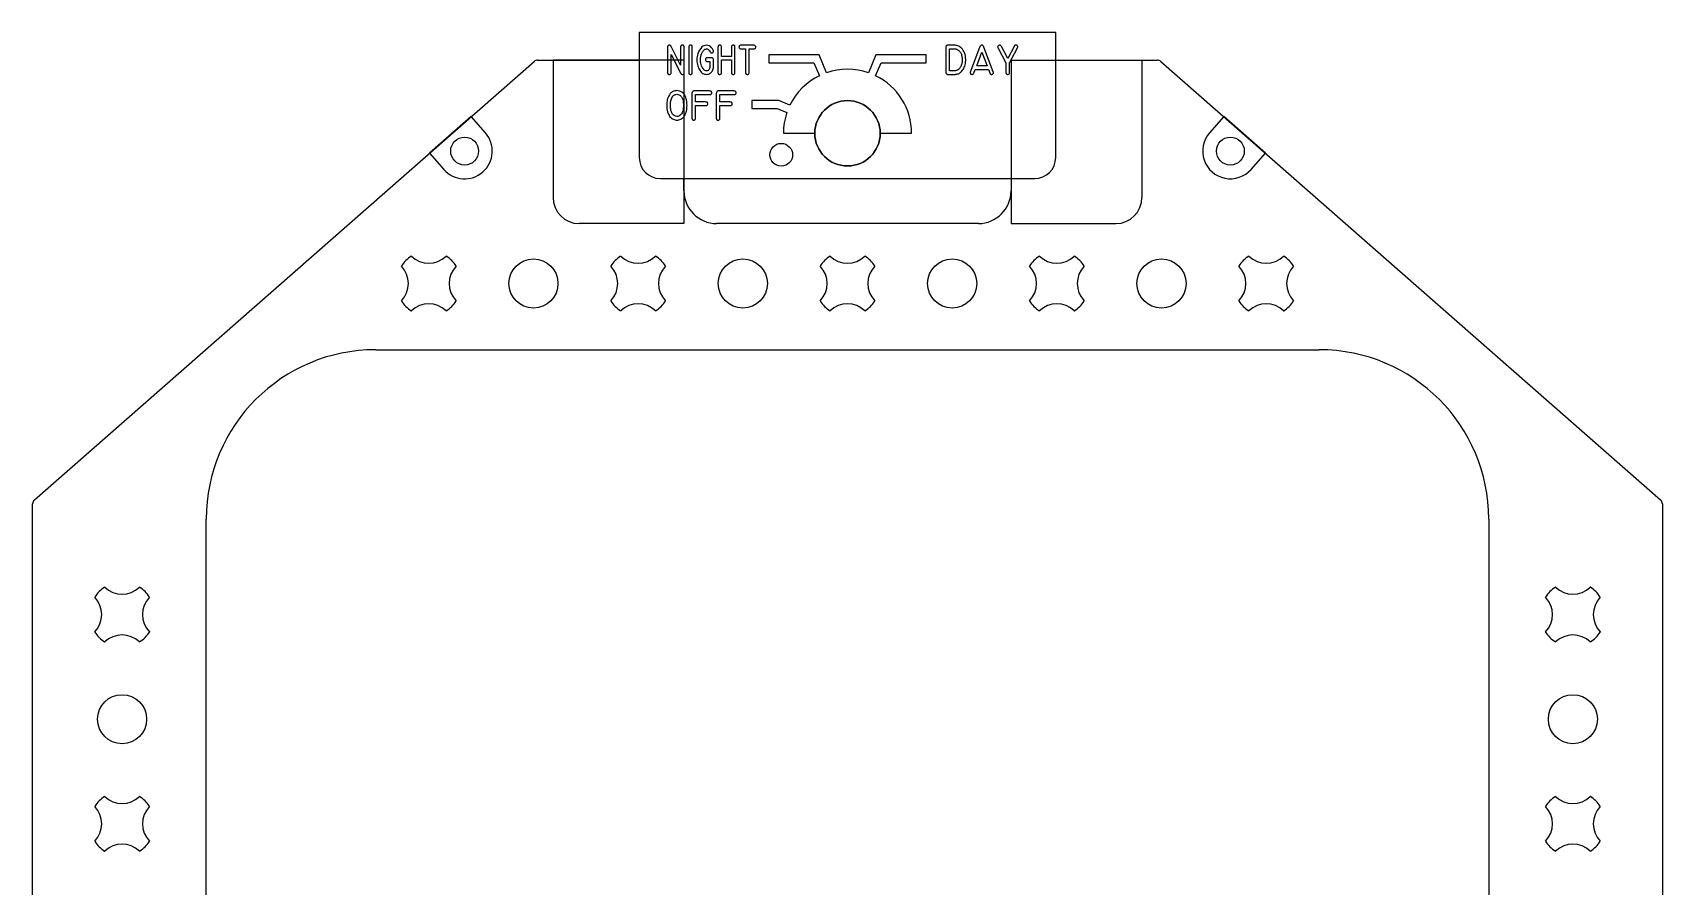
# Model space of a CAD drawing. Header units: inches. Extents: x 5.06 to 11.29, y 2.64 to 9.33.
# Drawn here: x 5.06 to 11.29, y 6.07 to 9.33 of the extents above; entities that cross this region are included whole.
import ezdxf

# ---------------------------------------------------------------- set-up
doc = ezdxf.new("R2010")
doc.units = ezdxf.units.IN
doc.header["$MEASUREMENT"] = 0

msp = doc.modelspace()

# ---------------------------------------------------------------- linework, layer by layer
at = {"color": 7, "linetype": 'Continuous', "lineweight": 25}
for p, q in [((7.3819, 9.3305), (7.3819, 8.8524)), ((8.9731, 9.3305), (7.3819, 9.3305)), ((7.8187, 9.2822), (7.7719, 9.2822)), ((8.5852, 9.2822), (8.5622, 9.2822)), ((8.9731, 8.8524), (8.9731, 9.3305)), ((5.0706, 7.5439), (6.9804, 9.2206)), ((6.9936, 9.2255), (7.3819, 9.2255)), ((7.4901, 9.2735), (7.4901, 9.1796)), ((7.5397, 9.2056), (7.5032, 9.2779)), ((7.5038, 9.1786), (7.5038, 9.2473)), ((7.5038, 9.2473), (7.5402, 9.1746)), ((7.5398, 9.2732), (7.5397, 9.2056)), ((7.5535, 9.1785), (7.5535, 9.2739)), ((7.5709, 9.2742), (7.5709, 9.1783)), ((7.5844, 9.1783), (7.5844, 9.2747)), ((7.6431, 9.2203), (7.6515, 9.2203)), ((7.6565, 9.2341), (7.6436, 9.2341)), ((7.6515, 9.2203), (7.6515, 9.2029)), ((7.6652, 9.1985), (7.6652, 9.2247)), ((7.6826, 9.2741), (7.6826, 9.1783)), ((7.6961, 9.2387), (7.6961, 9.2744)), ((7.7338, 9.2387), (7.6961, 9.2387)), ((7.6961, 9.1783), (7.6961, 9.2265)), ((7.6961, 9.2265), (7.7338, 9.2265)), ((7.7338, 9.2751), (7.7338, 9.2748)), ((7.7338, 9.2748), (7.7338, 9.2387)), ((7.7338, 9.2265), (7.7338, 9.179)), ((7.7473, 9.1788), (7.7473, 9.2744)), ((7.7712, 9.2684), (7.788, 9.2684)), ((7.788, 9.2684), (7.788, 9.18)), ((7.8018, 9.1792), (7.8018, 9.2684)), ((7.8018, 9.2684), (7.8184, 9.2684)), ((8.0695, 9.2455), (7.8764, 9.2455)), ((7.8764, 9.2455), (7.8764, 9.2155)), ((8.0978, 9.1772), (8.0695, 9.2455)), ((8.2856, 9.2455), (8.2572, 9.1772)), ((8.4786, 9.2455), (8.2856, 9.2455)), ((8.4786, 9.2155), (8.4786, 9.2455)), ((8.5533, 9.2735), (8.5533, 9.1808)), ((8.5671, 9.2684), (8.5857, 9.2684)), ((8.5671, 9.1844), (8.5671, 9.2684)), ((8.6837, 9.2769), (8.6478, 9.182)), ((8.6711, 9.203), (8.6909, 9.2554)), ((8.6909, 9.2554), (8.7106, 9.203)), ((8.7346, 9.1809), (8.6984, 9.2753)), ((8.7528, 9.2713), (8.7531, 9.2706)), ((8.7531, 9.2706), (8.7829, 9.2148)), ((8.7897, 9.2317), (8.7658, 9.2767)), ((8.814, 9.2774), (8.7897, 9.2317)), ((8.7967, 9.2148), (8.8257, 9.27)), ((8.8257, 9.27), (8.826, 9.2705)), ((8.9731, 9.2255), (9.3614, 9.2255)), ((9.3746, 9.2206), (11.2845, 7.5439)), ((7.8764, 9.2155), (8.0494, 9.2155)), ((8.0494, 9.2155), (8.0701, 9.1657)), ((8.285, 9.1657), (8.3056, 9.2155)), ((8.3056, 9.2155), (8.4786, 9.2155)), ((8.5619, 9.1706), (8.5856, 9.1706)), ((8.5856, 9.1844), (8.5671, 9.1844)), ((8.6605, 9.1754), (8.6659, 9.1893)), ((8.6659, 9.1893), (8.7162, 9.1893)), ((8.7106, 9.203), (8.6711, 9.203)), ((8.7162, 9.1893), (8.721, 9.1762)), ((8.7829, 9.2148), (8.7829, 9.1785)), ((8.7967, 9.179), (8.7967, 9.2148)), ((7.5257, 9.1088), (7.5257, 9.1088)), ((7.5832, 9.0979), (7.5832, 9.0048)), ((7.6499, 9.1073), (7.593, 9.1073)), ((7.5969, 9.0654), (7.5969, 9.0935)), ((7.5969, 9.0935), (7.6499, 9.0935)), ((7.6763, 9.0979), (7.6763, 9.0048)), ((7.743, 9.1073), (7.6861, 9.1073)), ((7.69, 9.0654), (7.69, 9.0935)), ((7.69, 9.0935), (7.743, 9.0935)), ((7.6347, 9.0654), (7.5969, 9.0654)), ((7.5969, 9.0048), (7.5969, 9.0516)), ((7.5969, 9.0516), (7.6341, 9.0516)), ((7.7278, 9.0654), (7.69, 9.0654)), ((7.69, 9.0048), (7.69, 9.0516)), ((7.69, 9.0516), (7.7272, 9.0516)), ((7.9147, 9.0706), (7.8119, 9.0706)), ((7.8119, 9.0706), (7.8119, 9.0406)), ((7.8119, 9.0406), (7.9087, 9.0406)), ((7.9087, 9.0406), (7.9459, 9.0253)), ((7.9573, 9.053), (7.9147, 9.0706)), ((7.9325, 8.9455), (8.0525, 8.9455)), ((8.3025, 8.9455), (8.4225, 8.9455)), ((7.4619, 8.7724), (8.8931, 8.7724)), ((7.5525, 8.7255), (7.5525, 8.7724)), ((8.8025, 8.7724), (8.8025, 8.7255)), ((8.6775, 8.6005), (7.6775, 8.6005)), ((6.5108, 8.4758), (6.5111, 8.4758)), ((6.6439, 8.4758), (6.6443, 8.4758)), ((7.3108, 8.4758), (7.3111, 8.4758)), ((7.4439, 8.4758), (7.4443, 8.4758)), ((8.1108, 8.4758), (8.1111, 8.4758)), ((8.2439, 8.4758), (8.2443, 8.4758)), ((8.9108, 8.4758), (8.9111, 8.4758)), ((9.0439, 8.4758), (9.0443, 8.4758)), ((9.7108, 8.4758), (9.7111, 8.4758)), ((9.8439, 8.4758), (9.8443, 8.4758)), ((6.473, 8.4381), (6.473, 8.4377)), ((6.682, 8.4381), (6.682, 8.4377)), ((7.273, 8.4381), (7.273, 8.4377)), ((7.482, 8.4381), (7.482, 8.4377)), ((8.073, 8.4381), (8.073, 8.4377)), ((8.282, 8.4381), (8.282, 8.4377)), ((8.873, 8.4381), (8.873, 8.4377)), ((9.082, 8.4381), (9.082, 8.4377)), ((9.673, 8.4381), (9.673, 8.4377)), ((9.882, 8.4381), (9.882, 8.4377)), ((6.473, 8.3049), (6.473, 8.3046)), ((6.682, 8.3049), (6.682, 8.3046)), ((7.273, 8.3049), (7.273, 8.3046)), ((7.482, 8.3049), (7.482, 8.3046)), ((8.073, 8.3049), (8.073, 8.3046)), ((8.282, 8.3049), (8.282, 8.3046)), ((8.873, 8.3049), (8.873, 8.3046)), ((9.082, 8.3049), (9.082, 8.3046)), ((9.673, 8.3049), (9.673, 8.3046)), ((9.882, 8.3049), (9.882, 8.3046)), ((6.5108, 8.2668), (6.5111, 8.2668)), ((6.6439, 8.2668), (6.6443, 8.2668)), ((7.3108, 8.2668), (7.3111, 8.2668)), ((7.4439, 8.2668), (7.4443, 8.2668)), ((8.1108, 8.2668), (8.1111, 8.2668)), ((8.2439, 8.2668), (8.2443, 8.2668)), ((8.9108, 8.2668), (8.9111, 8.2668)), ((9.0439, 8.2668), (9.0443, 8.2668)), ((9.7108, 8.2668), (9.7111, 8.2668)), ((9.8439, 8.2668), (9.8443, 8.2668)), ((6.3748, 8.118), (9.9802, 8.118)), ((5.0638, 2.6555), (5.0638, 7.5288)), ((11.2913, 7.5288), (11.2913, 2.6555)), ((5.7275, 3.8653), (5.7275, 7.4708)), ((10.6275, 7.4708), (10.6275, 3.8653)), ((5.3011, 7.1723), (5.3011, 7.1719)), ((5.3389, 7.2101), (5.3393, 7.2101)), ((5.472, 7.2101), (5.4724, 7.2101)), ((5.5102, 7.1723), (5.5102, 7.1719)), ((10.8449, 7.1723), (10.8449, 7.1719)), ((10.883, 7.2101), (10.8827, 7.2101)), ((11.0161, 7.2101), (11.0158, 7.2101)), ((11.0539, 7.1723), (11.0539, 7.1719)), ((5.3011, 7.0392), (5.3011, 7.0388)), ((5.5102, 7.0392), (5.5102, 7.0388)), ((10.8449, 7.0392), (10.8449, 7.0388)), ((11.0539, 7.0392), (11.0539, 7.0388)), ((5.3389, 7.001), (5.3393, 7.001)), ((5.472, 7.001), (5.4724, 7.001)), ((10.883, 7.001), (10.8827, 7.001)), ((11.0161, 7.001), (11.0158, 7.001)), ((5.3011, 6.3723), (5.3011, 6.3719)), ((5.3389, 6.4101), (5.3393, 6.4101)), ((5.472, 6.4101), (5.4724, 6.4101)), ((5.5102, 6.3723), (5.5102, 6.3719)), ((10.8449, 6.3723), (10.8449, 6.3719)), ((10.883, 6.4101), (10.8827, 6.4101)), ((11.0161, 6.4101), (11.0158, 6.4101)), ((11.0539, 6.3723), (11.0539, 6.3719)), ((5.3011, 6.2392), (5.3011, 6.2388)), ((5.5102, 6.2392), (5.5102, 6.2388)), ((10.8449, 6.2392), (10.8449, 6.2388)), ((11.0539, 6.2392), (11.0539, 6.2388)), ((5.3389, 6.201), (5.3393, 6.201)), ((5.472, 6.201), (5.4724, 6.201)), ((10.883, 6.201), (10.8827, 6.201)), ((11.0161, 6.201), (11.0158, 6.201))]:
    msp.add_line(p, q, dxfattribs=at)
at = {"color": 7, "linetype": 'Continuous'}
for p, q in [((7.5525, 9.2255), (7.0525, 9.2255)), ((7.0525, 9.2255), (7.0525, 8.7005)), ((7.5525, 9.2255), (7.5525, 8.6005)), ((8.8025, 9.2255), (9.3025, 9.2255)), ((8.8025, 9.2255), (8.8025, 8.6005)), ((9.3025, 9.2255), (9.3025, 8.7005)), ((6.7396, 9.0092), (6.5807, 8.8697)), ((6.7941, 8.9472), (6.7396, 9.0092)), ((9.6154, 9.0092), (9.561, 8.9472)), ((9.7743, 8.8697), (9.6154, 9.0092)), ((6.5807, 8.8697), (6.6351, 8.8077)), ((9.7199, 8.8077), (9.7743, 8.8697)), ((7.5525, 8.6005), (7.1525, 8.6005)), ((8.8025, 8.6005), (9.2025, 8.6005))]:
    msp.add_line(p, q, dxfattribs=at)
for centre, radius in [((8.1775, 8.9455), 0.125), ((7.9245, 8.8633), 0.0435), ((6.9775, 8.3713), 0.0938), ((7.7775, 8.3713), 0.0938), ((8.5775, 8.3713), 0.0938), ((9.3775, 8.3713), 0.0938), ((5.4056, 6.7055), 0.0938), ((10.9494, 6.7055), 0.0938)]:
    msp.add_circle(centre, radius, dxfattribs=at)
at = {"color": 7, "linetype": 'Continuous', "lineweight": 25}
for centre in [(6.7146, 8.8774), (9.6404, 8.8774)]:
    msp.add_circle(centre, 0.0533, dxfattribs=at)
for centre, radius, start, end in [((6.9936, 9.2055), 0.02, 90, 131.28125), ((9.3614, 9.2055), 0.02, 48.71875, 90), ((8.1775, 8.9455), 0.245, 116.0101, 153.9899), ((8.1775, 8.9455), 0.245, 71.0101, 108.9899), ((8.1775, 8.9455), 0.245, 360, 63.9899), ((8.1775, 8.9455), 0.125, 360, 180), ((8.1775, 8.9455), 0.245, 161.0101, 180), ((8.1775, 8.9455), 0.125, 180, 360), ((7.4619, 8.8524), 0.08, 180, 270), ((8.8931, 8.8524), 0.08, 270, 360), ((7.6775, 8.7255), 0.125, 180, 270), ((8.6775, 8.7255), 0.125, 270, 0), ((6.5775, 8.3713), 0.124, 122.55693, 147.44307), ((6.5775, 8.5453), 0.0961, 226.28341, 313.71659), ((6.5775, 8.3713), 0.124, 32.55693, 57.44307), ((7.3775, 8.3713), 0.124, 122.55693, 147.44307), ((7.3775, 8.5453), 0.0961, 226.28341, 313.71659), ((7.3775, 8.3713), 0.124, 32.55693, 57.44307), ((8.1775, 8.3713), 0.124, 122.55693, 147.44307), ((8.1775, 8.5453), 0.0961, 226.28341, 313.71659), ((8.1775, 8.3713), 0.124, 32.55693, 57.44307), ((8.9775, 8.3713), 0.124, 122.55693, 147.44307), ((8.9775, 8.5453), 0.0961, 226.28341, 313.71659), ((8.9775, 8.3713), 0.124, 32.55693, 57.44307), ((9.7775, 8.3713), 0.124, 122.55693, 147.44307), ((9.7775, 8.5453), 0.0961, 226.28341, 313.71659), ((9.7775, 8.3713), 0.124, 32.55693, 57.44307), ((6.4036, 8.3713), 0.0961, 316.28341, 43.71659), ((6.7515, 8.3713), 0.0961, 136.28341, 223.71659), ((7.2036, 8.3713), 0.0961, 316.28341, 43.71659), ((7.5515, 8.3713), 0.0961, 136.28341, 223.71659), ((8.0036, 8.3713), 0.0961, 316.28341, 43.71659), ((8.3515, 8.3713), 0.0961, 136.28341, 223.71659), ((8.8036, 8.3713), 0.0961, 316.28341, 43.71659), ((9.1515, 8.3713), 0.0961, 136.28341, 223.71659), ((9.6036, 8.3713), 0.0961, 316.28341, 43.71659), ((9.9515, 8.3713), 0.0961, 136.28341, 223.71659), ((6.5775, 8.3713), 0.124, 212.55693, 237.44307), ((6.5775, 8.1974), 0.0961, 46.28341, 133.71659), ((6.5775, 8.3713), 0.124, 302.55693, 327.44307), ((7.3775, 8.3713), 0.124, 212.55693, 237.44307), ((7.3775, 8.1974), 0.0961, 46.28341, 133.71659), ((7.3775, 8.3713), 0.124, 302.55693, 327.44307), ((8.1775, 8.3713), 0.124, 212.55693, 237.44307), ((8.1775, 8.1974), 0.0961, 46.28341, 133.71659), ((8.1775, 8.3713), 0.124, 302.55693, 327.44307), ((8.9775, 8.3713), 0.124, 212.55693, 237.44307), ((8.9775, 8.1974), 0.0961, 46.28341, 133.71659), ((8.9775, 8.3713), 0.124, 302.55693, 327.44307), ((9.7775, 8.3713), 0.124, 212.55693, 237.44307), ((9.7775, 8.1974), 0.0961, 46.28341, 133.71659), ((9.7775, 8.3713), 0.124, 302.55693, 327.44307), ((6.3748, 7.4708), 0.6473, 90, 180), ((9.9802, 7.4708), 0.6473, 0, 90), ((5.0838, 7.5288), 0.02, 131.28125, 180), ((11.2713, 7.5288), 0.02, 0, 48.71875), ((5.4056, 7.1055), 0.124, 122.55693, 147.44307), ((5.2317, 7.1055), 0.0961, 316.28341, 43.71659), ((5.4056, 7.2795), 0.0961, 226.28341, 313.71659), ((5.4056, 7.1055), 0.124, 32.55693, 57.44307), ((5.5796, 7.1055), 0.0961, 136.28341, 223.71659), ((10.9494, 7.1055), 0.124, 122.55693, 147.44307), ((10.7754, 7.1055), 0.0961, 316.28341, 43.71659), ((10.9494, 7.2795), 0.0961, 226.28341, 313.71659), ((10.9494, 7.1055), 0.124, 32.55693, 57.44307), ((11.1234, 7.1055), 0.0961, 136.28341, 223.71659), ((5.4056, 7.1055), 0.124, 212.55693, 237.44307), ((5.4056, 7.1055), 0.124, 302.55693, 327.44307), ((10.9494, 7.1055), 0.124, 212.55693, 237.44307), ((10.9494, 7.1055), 0.124, 302.55693, 327.44307), ((5.4056, 6.9316), 0.0961, 46.28341, 133.71659), ((10.9494, 6.9316), 0.0961, 46.28341, 133.71659), ((5.4056, 6.3055), 0.124, 122.55693, 147.44307), ((5.2317, 6.3055), 0.0961, 316.28341, 43.71659), ((5.4056, 6.4795), 0.0961, 226.28341, 313.71659), ((5.4056, 6.3055), 0.124, 32.55693, 57.44307), ((5.5796, 6.3055), 0.0961, 136.28341, 223.71659), ((10.9494, 6.3055), 0.124, 122.55693, 147.44307), ((10.7754, 6.3055), 0.0961, 316.28341, 43.71659), ((10.9494, 6.4795), 0.0961, 226.28341, 313.71659), ((10.9494, 6.3055), 0.124, 32.55693, 57.44307), ((11.1234, 6.3055), 0.0961, 136.28341, 223.71659), ((5.4056, 6.3055), 0.124, 212.55693, 237.44307), ((5.4056, 6.1316), 0.0961, 46.28341, 133.71659), ((5.4056, 6.3055), 0.124, 302.55693, 327.44307), ((10.9494, 6.3055), 0.124, 212.55693, 237.44307), ((10.9494, 6.1316), 0.0961, 46.28341, 133.71659), ((10.9494, 6.3055), 0.124, 302.55693, 327.44307)]:
    msp.add_arc(centre, radius, start, end, dxfattribs=at)
at = {"color": 7, "linetype": 'Continuous'}
for centre, radius, start, end in [((6.7146, 8.8774), 0.1057, 221.28125, 41.28125), ((9.6404, 8.8774), 0.1058, 138.71875, 318.71875), ((7.1525, 8.7005), 0.1, 180, 270), ((9.2025, 8.7005), 0.1, 270, 0)]:
    msp.add_arc(centre, radius, start, end, dxfattribs=at)
at = {"color": 7, "linetype": 'Continuous', "lineweight": 25}
for points, knots in [([(7.4918, 9.2803), (7.4913, 9.2798), (7.4903, 9.2788), (7.4901, 9.2763), (7.4901, 9.2746), (7.4901, 9.2735)], [0, 0, 0, 0, 0.278797, 0.559117, 1, 1, 1, 1]), ([(7.4965, 9.2822), (7.4955, 9.2821), (7.4937, 9.2819), (7.4924, 9.2808), (7.4918, 9.2803)], [0, 0, 0, 0, 0.559515, 1, 1, 1, 1]), ([(7.5032, 9.2779), (7.5028, 9.2786), (7.502, 9.28), (7.4998, 9.2819), (7.4977, 9.2821), (7.4965, 9.2822)], [0, 0, 0, 0, 0.281336, 0.562554, 1, 1, 1, 1]), ([(7.5466, 9.2822), (7.5455, 9.2821), (7.5438, 9.2821), (7.5419, 9.281), (7.5398, 9.2784), (7.5398, 9.2755), (7.5398, 9.2732)], [0, 0, 0, 0, 0.250325, 0.375842, 0.501514, 1, 1, 1, 1]), ([(7.5535, 9.2739), (7.5535, 9.275), (7.5534, 9.2773), (7.5522, 9.2806), (7.5494, 9.2821), (7.5475, 9.2821), (7.5466, 9.2822)], [0, 0, 0, 0, 0.281314, 0.559848, 0.779179, 1, 1, 1, 1]), ([(7.5777, 9.2822), (7.577, 9.2822), (7.5755, 9.2822), (7.5733, 9.2813), (7.5711, 9.2787), (7.571, 9.276), (7.5709, 9.2742)], [0, 0, 0, 0, 0.187496, 0.374449, 0.561456, 1, 1, 1, 1]), ([(7.5844, 9.2747), (7.5843, 9.2758), (7.5843, 9.2779), (7.5829, 9.2808), (7.5803, 9.2821), (7.5786, 9.2821), (7.5777, 9.2822)], [0, 0, 0, 0, 0.280904, 0.559668, 0.77923, 1, 1, 1, 1]), ([(7.6385, 9.2822), (7.6349, 9.2818), (7.6286, 9.281), (7.6235, 9.2774), (7.6212, 9.2758)], [0, 0, 0, 0, 0.559516, 1, 1, 1, 1]), ([(7.6607, 9.27), (7.6573, 9.2738), (7.6512, 9.2805), (7.6423, 9.2817), (7.6385, 9.2822)], [0, 0, 0, 0, 0.5605982, 1, 1, 1, 1]), ([(7.6893, 9.2822), (7.6885, 9.2822), (7.687, 9.2821), (7.6848, 9.2813), (7.6827, 9.2785), (7.6827, 9.2759), (7.6826, 9.2741)], [0, 0, 0, 0, 0.187255, 0.374231, 0.560663, 1, 1, 1, 1]), ([(7.6961, 9.2744), (7.6961, 9.2755), (7.696, 9.2777), (7.6946, 9.2807), (7.6919, 9.2821), (7.6902, 9.2822), (7.6893, 9.2822)], [0, 0, 0, 0, 0.280909, 0.559794, 0.779342, 1, 1, 1, 1]), ([(7.7407, 9.2822), (7.7396, 9.2821), (7.7375, 9.2819), (7.7349, 9.2802), (7.7338, 9.2776), (7.7338, 9.276), (7.7338, 9.2751)], [0, 0, 0, 0, 0.280488, 0.559031, 0.77894, 1, 1, 1, 1]), ([(7.7473, 9.2744), (7.7473, 9.2755), (7.7472, 9.2777), (7.746, 9.2807), (7.7433, 9.2821), (7.7415, 9.2822), (7.7407, 9.2822)], [0, 0, 0, 0, 0.281253, 0.559407, 0.779031, 1, 1, 1, 1]), ([(7.7719, 9.2822), (7.7697, 9.2821), (7.7669, 9.282), (7.7643, 9.28), (7.7631, 9.2783), (7.7629, 9.2766), (7.7629, 9.2756)], [0, 0, 0, 0, 0.498728, 0.62418, 0.75005, 1, 1, 1, 1]), ([(7.8269, 9.275), (7.8268, 9.2762), (7.8266, 9.2785), (7.8236, 9.2818), (7.8206, 9.282), (7.8187, 9.2822)], [0, 0, 0, 0, 0.281267, 0.560176, 1, 1, 1, 1]), ([(8.5622, 9.2822), (8.5609, 9.2821), (8.5582, 9.2821), (8.5547, 9.28), (8.5533, 9.2767), (8.5533, 9.2746), (8.5533, 9.2735)], [0, 0, 0, 0, 0.281078, 0.55887, 0.778946, 1, 1, 1, 1]), ([(8.6133, 9.2709), (8.6087, 9.2746), (8.6004, 9.2812), (8.5899, 9.2819), (8.5852, 9.2822)], [0, 0, 0, 0, 0.558857, 1, 1, 1, 1]), ([(8.6905, 9.2822), (8.6896, 9.2821), (8.6879, 9.2821), (8.6852, 9.2802), (8.6842, 9.2781), (8.6837, 9.2769)], [0, 0, 0, 0, 0.279838, 0.559778, 1, 1, 1, 1]), ([(8.6984, 9.2753), (8.6976, 9.2774), (8.6965, 9.2803), (8.693, 9.2821), (8.6914, 9.2821), (8.6905, 9.2822)], [0, 0, 0, 0, 0.559188, 0.778987, 1, 1, 1, 1]), ([(8.7585, 9.2822), (8.7574, 9.2821), (8.7554, 9.2818), (8.7531, 9.2801), (8.7515, 9.2779), (8.7514, 9.2763), (8.7513, 9.2756)], [0, 0, 0, 0, 0.2800593, 0.5595518, 0.779739, 1, 1, 1, 1]), ([(8.7658, 9.2767), (8.7649, 9.2783), (8.7635, 9.2805), (8.7606, 9.2821), (8.7592, 9.2821), (8.7585, 9.2822)], [0, 0, 0, 0, 0.559098, 0.779654, 1, 1, 1, 1]), ([(8.8208, 9.2822), (8.82, 9.2821), (8.8183, 9.2821), (8.8157, 9.2804), (8.8146, 9.2785), (8.814, 9.2774)], [0, 0, 0, 0, 0.279564, 0.560497, 1, 1, 1, 1]), ([(8.828, 9.2757), (8.8279, 9.2767), (8.8276, 9.2787), (8.8256, 9.2808), (8.8232, 9.282), (8.8216, 9.2821), (8.8208, 9.2822)], [0, 0, 0, 0, 0.279464, 0.558626, 0.779135, 1, 1, 1, 1]), ([(7.6212, 9.2758), (7.615, 9.2675), (7.6038, 9.2527), (7.6024, 9.2343), (7.6018, 9.2262)], [0, 0, 0, 0, 0.558202, 1, 1, 1, 1]), ([(7.6018, 9.2262), (7.6024, 9.2184), (7.6034, 9.2044), (7.61, 9.1921), (7.6129, 9.1866)], [0, 0, 0, 0, 0.559879, 1, 1, 1, 1]), ([(7.6156, 9.2267), (7.6165, 9.2353), (7.618, 9.2482), (7.6257, 9.2612), (7.6323, 9.2671), (7.6365, 9.268), (7.6386, 9.2684)], [0, 0, 0, 0, 0.499517, 0.749947, 0.875174, 1, 1, 1, 1]), ([(7.6291, 9.1885), (7.6247, 9.195), (7.6169, 9.2066), (7.616, 9.2206), (7.6156, 9.2267)], [0, 0, 0, 0, 0.558635, 1, 1, 1, 1]), ([(7.6379, 9.2333), (7.6374, 9.2329), (7.6362, 9.2321), (7.6348, 9.2299), (7.6346, 9.2281), (7.6344, 9.227)], [0, 0, 0, 0, 0.279949, 0.561602, 1, 1, 1, 1]), ([(7.6344, 9.227), (7.6346, 9.2256), (7.635, 9.2231), (7.6371, 9.2216), (7.6379, 9.221)], [0, 0, 0, 0, 0.5597841, 1, 1, 1, 1]), ([(7.6436, 9.2341), (7.6425, 9.2341), (7.6406, 9.2342), (7.6387, 9.2335), (7.6379, 9.2333)], [0, 0, 0, 0, 0.561253, 1, 1, 1, 1]), ([(7.6379, 9.221), (7.6389, 9.2207), (7.6406, 9.2203), (7.6424, 9.2203), (7.6431, 9.2203)], [0, 0, 0, 0, 0.559227, 1, 1, 1, 1]), ([(7.6386, 9.2684), (7.6404, 9.2682), (7.6439, 9.2677), (7.6485, 9.2631), (7.6509, 9.2593), (7.6523, 9.257)], [0, 0, 0, 0, 0.2784, 0.558374, 1, 1, 1, 1]), ([(7.6523, 9.257), (7.6531, 9.2557), (7.6542, 9.2539), (7.6566, 9.2528), (7.6578, 9.2527), (7.6583, 9.2527)], [0, 0, 0, 0, 0.5583623, 0.778992, 1, 1, 1, 1]), ([(7.6652, 9.2247), (7.6652, 9.2261), (7.6653, 9.2289), (7.6635, 9.2329), (7.6598, 9.234), (7.6576, 9.234), (7.6565, 9.2341)], [0, 0, 0, 0, 0.281721, 0.557905, 0.778258, 1, 1, 1, 1]), ([(7.6583, 9.2527), (7.6594, 9.2528), (7.6616, 9.2531), (7.6639, 9.2553), (7.6652, 9.2579), (7.6653, 9.2596), (7.6654, 9.2605)], [0, 0, 0, 0, 0.279461, 0.558763, 0.779298, 1, 1, 1, 1]), ([(7.6654, 9.2605), (7.6649, 9.2624), (7.664, 9.266), (7.6617, 9.2688), (7.6607, 9.27)], [0, 0, 0, 0, 0.556837, 1, 1, 1, 1]), ([(7.7629, 9.2756), (7.763, 9.2744), (7.7632, 9.272), (7.7663, 9.2687), (7.7693, 9.2685), (7.7712, 9.2684)], [0, 0, 0, 0, 0.281178, 0.560129, 1, 1, 1, 1]), ([(7.8184, 9.2684), (7.8195, 9.2685), (7.8218, 9.2686), (7.8249, 9.2698), (7.8267, 9.2723), (7.8268, 9.2741), (7.8269, 9.275)], [0, 0, 0, 0, 0.281009, 0.560198, 0.77961, 1, 1, 1, 1]), ([(8.5857, 9.2684), (8.5879, 9.2684), (8.5917, 9.2685), (8.5951, 9.267), (8.5967, 9.2664)], [0, 0, 0, 0, 0.56045, 1, 1, 1, 1]), ([(8.5967, 9.2664), (8.6005, 9.2636), (8.6075, 9.2585), (8.6111, 9.2508), (8.6127, 9.2474)], [0, 0, 0, 0, 0.558413, 1, 1, 1, 1]), ([(8.6127, 9.2474), (8.6138, 9.2431), (8.6158, 9.2353), (8.6155, 9.2273), (8.6153, 9.2238)], [0, 0, 0, 0, 0.558143, 1, 1, 1, 1]), ([(8.6291, 9.227), (8.6287, 9.2362), (8.6278, 9.2525), (8.6178, 9.2653), (8.6133, 9.2709)], [0, 0, 0, 0, 0.560224, 1, 1, 1, 1]), ([(8.6153, 9.2238), (8.6154, 9.2215), (8.6156, 9.2174), (8.6147, 9.2133), (8.6144, 9.2115)], [0, 0, 0, 0, 0.56045, 1, 1, 1, 1]), ([(8.6217, 9.1937), (8.6243, 9.1996), (8.629, 9.2103), (8.6291, 9.2219), (8.6291, 9.227)], [0, 0, 0, 0, 0.559069, 1, 1, 1, 1]), ([(8.7513, 9.2756), (8.7514, 9.2747), (8.7517, 9.2732), (8.7524, 9.2719), (8.7528, 9.2713)], [0, 0, 0, 0, 0.556783, 1, 1, 1, 1]), ([(8.826, 9.2705), (8.8262, 9.2707), (8.8265, 9.2712), (8.8268, 9.2718), (8.8269, 9.272)], [0, 0, 0, 0, 0.560185, 1, 1, 1, 1]), ([(8.8269, 9.272), (8.8272, 9.2726), (8.8279, 9.2738), (8.828, 9.2751), (8.828, 9.2757)], [0, 0, 0, 0, 0.559501, 1, 1, 1, 1]), ([(7.4901, 9.1796), (7.4901, 9.1774), (7.4902, 9.1746), (7.4922, 9.1719), (7.4941, 9.1708), (7.4957, 9.1707), (7.4968, 9.1706)], [0, 0, 0, 0, 0.498909, 0.624324, 0.749905, 1, 1, 1, 1]), ([(7.4968, 9.1706), (7.498, 9.1707), (7.5002, 9.1709), (7.5035, 9.1738), (7.5037, 9.1768), (7.5038, 9.1786)], [0, 0, 0, 0, 0.2810328, 0.5601016, 1, 1, 1, 1]), ([(7.5402, 9.1746), (7.5406, 9.1739), (7.5415, 9.1727), (7.5436, 9.1709), (7.5456, 9.1707), (7.5468, 9.1706)], [0, 0, 0, 0, 0.280809, 0.56129, 1, 1, 1, 1]), ([(7.5468, 9.1706), (7.5479, 9.1707), (7.5501, 9.1709), (7.5532, 9.1738), (7.5534, 9.1767), (7.5535, 9.1785)], [0, 0, 0, 0, 0.280878, 0.559617, 1, 1, 1, 1]), ([(7.5709, 9.1783), (7.5709, 9.1773), (7.5709, 9.1758), (7.5712, 9.1739), (7.5717, 9.1733), (7.572, 9.173)], [0, 0, 0, 0, 0.560261, 0.78088, 1, 1, 1, 1]), ([(7.572, 9.173), (7.5729, 9.1722), (7.5746, 9.1708), (7.5768, 9.1707), (7.5777, 9.1706)], [0, 0, 0, 0, 0.558939, 1, 1, 1, 1]), ([(7.5777, 9.1706), (7.5785, 9.1707), (7.5799, 9.1707), (7.582, 9.1715), (7.5842, 9.174), (7.5843, 9.1765), (7.5844, 9.1783)], [0, 0, 0, 0, 0.1875478, 0.3747081, 0.5616496, 1, 1, 1, 1]), ([(7.6129, 9.1866), (7.6165, 9.1817), (7.6229, 9.1731), (7.6335, 9.1714), (7.6381, 9.1706)], [0, 0, 0, 0, 0.5609684, 1, 1, 1, 1]), ([(7.6386, 9.1844), (7.6366, 9.1847), (7.633, 9.1851), (7.6303, 9.1875), (7.6291, 9.1885)], [0, 0, 0, 0, 0.559381, 1, 1, 1, 1]), ([(7.6381, 9.1706), (7.6408, 9.1709), (7.646, 9.1714), (7.6548, 9.1756), (7.6591, 9.181), (7.6617, 9.1843)], [0, 0, 0, 0, 0.28037, 0.560855, 1, 1, 1, 1]), ([(7.6515, 9.2029), (7.6512, 9.1985), (7.6509, 9.1931), (7.6473, 9.1878), (7.644, 9.1851), (7.6408, 9.1847), (7.6386, 9.1844)], [0, 0, 0, 0, 0.499071, 0.624925, 0.750441, 1, 1, 1, 1]), ([(7.6617, 9.1843), (7.6629, 9.1868), (7.6652, 9.1913), (7.6652, 9.1963), (7.6652, 9.1985)], [0, 0, 0, 0, 0.558809, 1, 1, 1, 1]), ([(7.6826, 9.1783), (7.6826, 9.1772), (7.6827, 9.175), (7.684, 9.172), (7.6867, 9.1707), (7.6884, 9.1706), (7.6893, 9.1706)], [0, 0, 0, 0, 0.281101, 0.559589, 0.779, 1, 1, 1, 1]), ([(7.6893, 9.1706), (7.6904, 9.1707), (7.6927, 9.1707), (7.6953, 9.1729), (7.6961, 9.1757), (7.6961, 9.1774), (7.6961, 9.1783)], [0, 0, 0, 0, 0.280624, 0.557879, 0.778557, 1, 1, 1, 1]), ([(7.7338, 9.179), (7.7339, 9.1778), (7.7339, 9.1755), (7.7349, 9.1722), (7.7378, 9.1707), (7.7396, 9.1707), (7.7405, 9.1706)], [0, 0, 0, 0, 0.281429, 0.560192, 0.779289, 1, 1, 1, 1]), ([(7.7405, 9.1706), (7.7413, 9.1707), (7.7428, 9.1707), (7.7451, 9.1715), (7.7473, 9.1743), (7.7473, 9.1769), (7.7473, 9.1788)], [0, 0, 0, 0, 0.18776, 0.374607, 0.560611, 1, 1, 1, 1]), ([(7.788, 9.18), (7.788, 9.1786), (7.788, 9.1767), (7.7884, 9.1743), (7.789, 9.1734), (7.7893, 9.173)], [0, 0, 0, 0, 0.5601535, 0.7806287, 1, 1, 1, 1]), ([(7.7893, 9.173), (7.7902, 9.1722), (7.7919, 9.1709), (7.794, 9.1707), (7.795, 9.1706)], [0, 0, 0, 0, 0.558522, 1, 1, 1, 1]), ([(7.795, 9.1706), (7.7958, 9.1706), (7.7973, 9.1706), (7.7996, 9.1717), (7.8017, 9.1746), (7.8017, 9.1773), (7.8018, 9.1792)], [0, 0, 0, 0, 0.187371, 0.374033, 0.561026, 1, 1, 1, 1]), ([(8.5533, 9.1808), (8.5532, 9.1793), (8.5531, 9.1764), (8.5547, 9.1722), (8.5584, 9.1707), (8.5608, 9.1707), (8.5619, 9.1706)], [0, 0, 0, 0, 0.281609, 0.558748, 0.77859, 1, 1, 1, 1]), ([(8.5856, 9.1706), (8.5898, 9.1709), (8.5983, 9.1715), (8.6121, 9.1787), (8.6181, 9.188), (8.6217, 9.1937)], [0, 0, 0, 0, 0.280551, 0.560623, 1, 1, 1, 1]), ([(8.6017, 9.1897), (8.599, 9.1878), (8.5941, 9.1845), (8.5882, 9.1844), (8.5856, 9.1844)], [0, 0, 0, 0, 0.557643, 1, 1, 1, 1]), ([(8.6144, 9.2115), (8.6129, 9.2069), (8.6103, 9.1986), (8.6044, 9.1924), (8.6017, 9.1897)], [0, 0, 0, 0, 0.559943, 1, 1, 1, 1]), ([(8.6478, 9.182), (8.6474, 9.1811), (8.6468, 9.1795), (8.6466, 9.1778), (8.6465, 9.177)], [0, 0, 0, 0, 0.561105, 1, 1, 1, 1]), ([(8.6465, 9.177), (8.6466, 9.176), (8.6469, 9.174), (8.649, 9.172), (8.6513, 9.1708), (8.6529, 9.1707), (8.6537, 9.1706)], [0, 0, 0, 0, 0.27936, 0.558775, 0.779257, 1, 1, 1, 1]), ([(8.6537, 9.1706), (8.6545, 9.1707), (8.6562, 9.1708), (8.6589, 9.1723), (8.6599, 9.1742), (8.6605, 9.1754)], [0, 0, 0, 0, 0.280625, 0.560759, 1, 1, 1, 1]), ([(8.721, 9.1762), (8.7214, 9.1754), (8.7221, 9.1737), (8.7238, 9.1718), (8.7259, 9.1707), (8.7273, 9.1707), (8.7281, 9.1706)], [0, 0, 0, 0, 0.280547, 0.560112, 0.780058, 1, 1, 1, 1]), ([(8.7281, 9.1706), (8.7291, 9.1707), (8.7311, 9.171), (8.7334, 9.1726), (8.735, 9.1747), (8.7352, 9.1763), (8.7353, 9.177)], [0, 0, 0, 0, 0.28014, 0.5598, 0.779834, 1, 1, 1, 1]), ([(8.7353, 9.177), (8.7352, 9.1778), (8.7351, 9.1791), (8.7348, 9.1803), (8.7346, 9.1809)], [0, 0, 0, 0, 0.559959, 1, 1, 1, 1]), ([(8.7829, 9.1785), (8.783, 9.1773), (8.7831, 9.1751), (8.7846, 9.1722), (8.7872, 9.1707), (8.789, 9.1707), (8.7899, 9.1706)], [0, 0, 0, 0, 0.280992, 0.559533, 0.779226, 1, 1, 1, 1]), ([(8.7899, 9.1706), (8.7913, 9.1707), (8.7938, 9.1709), (8.7953, 9.1727), (8.796, 9.1736)], [0, 0, 0, 0, 0.561033, 1, 1, 1, 1]), ([(8.796, 9.1736), (8.7963, 9.1746), (8.7968, 9.1763), (8.7967, 9.1782), (8.7967, 9.179)], [0, 0, 0, 0, 0.558695, 1, 1, 1, 1]), ([(7.5002, 9.0976), (7.4957, 9.0901), (7.4876, 9.0765), (7.4871, 9.0607), (7.487, 9.0538)], [0, 0, 0, 0, 0.557756, 1, 1, 1, 1]), ([(7.5257, 9.1088), (7.5204, 9.108), (7.5108, 9.1066), (7.5035, 9.1004), (7.5002, 9.0976)], [0, 0, 0, 0, 0.558996, 1, 1, 1, 1]), ([(7.5106, 9.0882), (7.5131, 9.0902), (7.5176, 9.0939), (7.5233, 9.0947), (7.5257, 9.095)], [0, 0, 0, 0, 0.559707, 1, 1, 1, 1]), ([(7.5479, 9.1006), (7.5441, 9.1031), (7.5374, 9.1077), (7.5293, 9.1085), (7.5257, 9.1088)], [0, 0, 0, 0, 0.559799, 1, 1, 1, 1]), ([(7.5257, 9.095), (7.5285, 9.0946), (7.5335, 9.0938), (7.5374, 9.0908), (7.5392, 9.0894)], [0, 0, 0, 0, 0.5587855, 1, 1, 1, 1]), ([(7.5643, 9.0519), (7.5639, 9.0618), (7.5632, 9.0757), (7.5561, 9.0922), (7.5506, 9.0978), (7.5479, 9.1006)], [0, 0, 0, 0, 0.559736, 0.780067, 1, 1, 1, 1]), ([(7.593, 9.1073), (7.5915, 9.1073), (7.5885, 9.1074), (7.5848, 9.1051), (7.5833, 9.1014), (7.5832, 9.0991), (7.5832, 9.0979)], [0, 0, 0, 0, 0.2808524, 0.5580233, 0.7786033, 1, 1, 1, 1]), ([(7.6588, 9.1004), (7.6587, 9.1012), (7.6586, 9.1028), (7.6574, 9.1049), (7.6545, 9.107), (7.6518, 9.1071), (7.6499, 9.1073)], [0, 0, 0, 0, 0.186928, 0.373727, 0.560813, 1, 1, 1, 1]), ([(7.6499, 9.0935), (7.6511, 9.0935), (7.6535, 9.0936), (7.6567, 9.0949), (7.6585, 9.0976), (7.6587, 9.0994), (7.6588, 9.1004)], [0, 0, 0, 0, 0.28106, 0.560651, 0.779788, 1, 1, 1, 1]), ([(7.6861, 9.1073), (7.6846, 9.1073), (7.6816, 9.1074), (7.6779, 9.1051), (7.6764, 9.1014), (7.6763, 9.0991), (7.6763, 9.0979)], [0, 0, 0, 0, 0.280854, 0.558024, 0.778604, 1, 1, 1, 1]), ([(7.7519, 9.1004), (7.7518, 9.1012), (7.7517, 9.1028), (7.7505, 9.1049), (7.7476, 9.107), (7.7449, 9.1071), (7.743, 9.1073)], [0, 0, 0, 0, 0.186929, 0.373728, 0.560815, 1, 1, 1, 1]), ([(7.743, 9.0935), (7.7442, 9.0935), (7.7466, 9.0936), (7.7498, 9.0949), (7.7516, 9.0976), (7.7518, 9.0994), (7.7519, 9.1004)], [0, 0, 0, 0, 0.281063, 0.560651, 0.779787, 1, 1, 1, 1]), ([(7.487, 9.0538), (7.4871, 9.045), (7.4875, 9.0295), (7.4947, 9.0157), (7.4978, 9.0097)], [0, 0, 0, 0, 0.56087, 1, 1, 1, 1]), ([(7.5007, 9.0534), (7.5009, 9.0604), (7.5012, 9.073), (7.5078, 9.0836), (7.5106, 9.0882)], [0, 0, 0, 0, 0.561712, 1, 1, 1, 1]), ([(7.5088, 9.0189), (7.506, 9.0251), (7.5009, 9.036), (7.5008, 9.0481), (7.5007, 9.0534)], [0, 0, 0, 0, 0.557994, 1, 1, 1, 1]), ([(7.5392, 9.0894), (7.5415, 9.0865), (7.5463, 9.0808), (7.55, 9.0679), (7.5503, 9.0585), (7.5506, 9.0527)], [0, 0, 0, 0, 0.279373, 0.559568, 1, 1, 1, 1]), ([(7.5506, 9.0527), (7.5505, 9.0455), (7.5504, 9.0327), (7.544, 9.0217), (7.5412, 9.0169)], [0, 0, 0, 0, 0.561456, 1, 1, 1, 1]), ([(7.5496, 9.0053), (7.5525, 9.009), (7.5584, 9.0163), (7.5635, 9.0325), (7.564, 9.0445), (7.5643, 9.0519)], [0, 0, 0, 0, 0.279601, 0.559747, 1, 1, 1, 1]), ([(7.6341, 9.0516), (7.6352, 9.0516), (7.637, 9.0516), (7.6389, 9.0519), (7.6397, 9.0521)], [0, 0, 0, 0, 0.56022, 1, 1, 1, 1]), ([(7.644, 9.0584), (7.644, 9.0596), (7.6439, 9.0613), (7.6426, 9.0631), (7.6399, 9.0652), (7.637, 9.0653), (7.6347, 9.0654)], [0, 0, 0, 0, 0.249977, 0.375683, 0.501556, 1, 1, 1, 1]), ([(7.6397, 9.0521), (7.6404, 9.0524), (7.6418, 9.0531), (7.6436, 9.0552), (7.6439, 9.0572), (7.644, 9.0584)], [0, 0, 0, 0, 0.280592, 0.56133, 1, 1, 1, 1]), ([(7.7272, 9.0516), (7.7283, 9.0516), (7.7301, 9.0516), (7.732, 9.0519), (7.7328, 9.0521)], [0, 0, 0, 0, 0.560226, 1, 1, 1, 1]), ([(7.7371, 9.0584), (7.7371, 9.0596), (7.737, 9.0613), (7.7357, 9.0631), (7.733, 9.0652), (7.7301, 9.0653), (7.7278, 9.0654)], [0, 0, 0, 0, 0.2499772, 0.3756836, 0.501556, 1, 1, 1, 1]), ([(7.7328, 9.0521), (7.7335, 9.0524), (7.7349, 9.0531), (7.7367, 9.0552), (7.737, 9.0572), (7.7371, 9.0584)], [0, 0, 0, 0, 0.280595, 0.56133, 1, 1, 1, 1]), ([(7.4978, 9.0097), (7.5023, 9.0055), (7.5104, 8.9979), (7.5213, 8.9964), (7.5261, 8.9957)], [0, 0, 0, 0, 0.559356, 1, 1, 1, 1]), ([(7.5257, 9.0095), (7.522, 9.0102), (7.5153, 9.0116), (7.5108, 9.0167), (7.5088, 9.0189)], [0, 0, 0, 0, 0.558289, 1, 1, 1, 1]), ([(7.5412, 9.0169), (7.5387, 9.0147), (7.5342, 9.0108), (7.5283, 9.0099), (7.5257, 9.0095)], [0, 0, 0, 0, 0.559978, 1, 1, 1, 1]), ([(7.5261, 8.9957), (7.531, 8.9964), (7.5397, 8.9976), (7.5465, 9.0029), (7.5496, 9.0053)], [0, 0, 0, 0, 0.559328, 1, 1, 1, 1]), ([(7.5832, 9.0048), (7.5831, 9.0038), (7.5831, 9.0021), (7.5835, 9.0004), (7.5837, 8.9997)], [0, 0, 0, 0, 0.561081, 1, 1, 1, 1]), ([(7.5837, 8.9997), (7.584, 8.9991), (7.5848, 8.9978), (7.587, 8.9962), (7.5889, 8.9959), (7.59, 8.9957)], [0, 0, 0, 0, 0.280369, 0.560974, 1, 1, 1, 1]), ([(7.59, 8.9957), (7.5908, 8.9958), (7.5924, 8.9959), (7.5944, 8.997), (7.5958, 8.9985), (7.5962, 8.9996), (7.5964, 9.0002)], [0, 0, 0, 0, 0.280313, 0.560479, 0.780192, 1, 1, 1, 1]), ([(7.5964, 9.0002), (7.5967, 9.001), (7.597, 9.0026), (7.597, 9.0041), (7.5969, 9.0048)], [0, 0, 0, 0, 0.558163, 1, 1, 1, 1]), ([(7.6763, 9.0048), (7.6762, 9.0038), (7.6762, 9.0021), (7.6766, 9.0004), (7.6768, 8.9997)], [0, 0, 0, 0, 0.561081, 1, 1, 1, 1]), ([(7.6768, 8.9997), (7.6771, 8.9991), (7.6779, 8.9978), (7.6801, 8.9962), (7.682, 8.9959), (7.6831, 8.9957)], [0, 0, 0, 0, 0.280367, 0.560973, 1, 1, 1, 1]), ([(7.6831, 8.9957), (7.6839, 8.9958), (7.6855, 8.9959), (7.6875, 8.997), (7.6889, 8.9985), (7.6893, 8.9996), (7.6895, 9.0002)], [0, 0, 0, 0, 0.280312, 0.560478, 0.780191, 1, 1, 1, 1]), ([(7.6895, 9.0002), (7.6897, 9.001), (7.6901, 9.0026), (7.6901, 9.0041), (7.69, 9.0048)], [0, 0, 0, 0, 0.558163, 1, 1, 1, 1])]:
    msp.add_open_spline(points, degree=3, knots=knots, dxfattribs=at)

doc.saveas('drawing.dxf')
